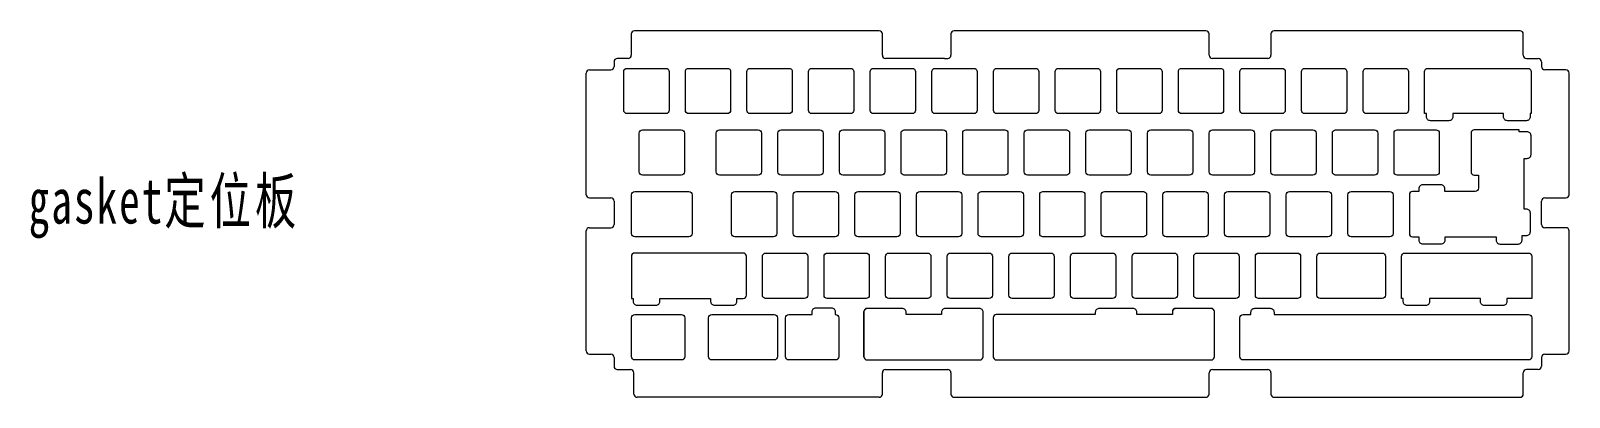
# Model space of a CAD drawing. Header units: millimetres. Extents: x -170 to 305, y 17 to 130.
import ezdxf

# ---------------------------------------------------------------- set-up
doc = ezdxf.new("R2010")
doc.units = ezdxf.units.MM
doc.layers.add('尺寸线层', color=3, linetype='Continuous', lineweight=18)
doc.layers.add('细实线层', color=7, linetype='Continuous', lineweight=18)
doc.styles.add('标准', font='', dxfattribs={"width": 0.667})
doc.styles.get('标准').set_extended_font_data('宋体')

msp = doc.modelspace()

# ---------------------------------------------------------------- linework, layer by layer
at = {"layer": '细实线层'}
for p, q in [((15.28, 129.47), (15.28, 122.88)), ((91.89, 130.47), (16.28, 130.47)), ((92.89, 122.88), (92.89, 129.47)), ((114.1, 129.47), (114.1, 122.88)), ((192.93, 130.47), (115.1, 130.47)), ((193.93, 122.88), (193.93, 129.47)), ((213.02, 129.47), (213.02, 122.88)), ((290.04, 130.47), (214.02, 130.47)), ((291.04, 122.88), (291.04, 129.47)), ((9.95, 120.88), (9.95, 119.39)), ((14.28, 121.88), (10.95, 121.88)), ((94.89, 121.88), (93.89, 121.88)), ((112.1, 121.88), (113.1, 121.88)), ((212.02, 121.88), (194.93, 121.88)), ((292.04, 121.88), (295.65, 121.88)), ((296.65, 120.88), (296.65, 119.39)), ((1.36, 79.76), (1.36, 117.39)), ((2.36, 118.39), (8.95, 118.39)), ((2.36, 118.39), (8.95, 118.39)), ((304.24, 118.39), (297.65, 118.39)), ((305.24, 79.76), (305.24, 117.39)), ((2.36, 78.76), (8.95, 78.76)), ((9.95, 77.76), (9.95, 70.54)), ((296.65, 70.54), (296.65, 77.76)), ((297.65, 78.76), (304.24, 78.76)), ((1.36, 31.41), (1.36, 68.54)), ((2.36, 69.54), (8.95, 69.54)), ((304.24, 69.54), (297.65, 69.54)), ((305.24, 31.41), (305.24, 68.54)), ((87.19, 29.64), (87.19, 43.58)), ((194.59, 44.58), (183.55, 44.58)), ((195.59, 29.64), (195.59, 43.58)), ((2.36, 30.41), (8.95, 30.41)), ((9.95, 29.41), (9.95, 26.68)), ((88.19, 28.64), (99.51, 28.64)), ((135.39, 28.64), (159.3, 28.64)), ((183.55, 28.64), (194.59, 28.64)), ((296.65, 29.41), (296.65, 26.68)), ((297.65, 30.41), (304.24, 30.41)), ((10.95, 25.68), (15.06, 25.68)), ((16.06, 18.09), (16.06, 24.68)), ((92.89, 18.09), (92.89, 24.68)), ((93.89, 25.68), (113.1, 25.68)), ((114.1, 24.68), (114.1, 18.09)), ((193.93, 18.09), (193.93, 24.68)), ((194.93, 25.68), (212.02, 25.68)), ((213.02, 24.68), (213.02, 18.09)), ((291.04, 18.09), (291.04, 24.68)), ((295.65, 25.68), (292.04, 25.68)), ((91.89, 17.09), (17.06, 17.09)), ((115.1, 17.09), (192.93, 17.09)), ((214.02, 17.09), (290.04, 17.09))]:
    msp.add_line(p, q, dxfattribs=at)
at = {"layer": '细实线层', "linetype": 'Continuous'}
msp.add_lwpolyline([(112.1, 121.88), (94.89, 121.88, -0.414214)], format="xyb", dxfattribs=at)
at = {"layer": '细实线层'}
for points in [[(26.95, 117.84), (26.95, 105.84, -0.414214), (25.95, 104.84), (13.95, 104.84, -0.414214), (12.95, 105.84), (12.95, 117.84, -0.414214), (13.95, 118.84), (25.95, 118.84, -0.414214)], [(46, 117.84), (46, 105.84, -0.414214), (45, 104.84), (33, 104.84, -0.414214), (32, 105.84), (32, 117.84, -0.414214), (33, 118.84), (45, 118.84, -0.414214)], [(65.05, 117.84), (65.05, 105.84, -0.414214), (64.05, 104.84), (52.05, 104.84, -0.414214), (51.05, 105.84), (51.05, 117.84, -0.414214), (52.05, 118.84), (64.05, 118.84, -0.414214)], [(84.1, 117.84), (84.1, 105.84, -0.414214), (83.1, 104.84), (71.1, 104.84, -0.414214), (70.1, 105.84), (70.1, 117.84, -0.414214), (71.1, 118.84), (83.1, 118.84, -0.414214)], [(103.15, 117.84), (103.15, 105.84, -0.414214), (102.15, 104.84), (90.15, 104.84, -0.414214), (89.15, 105.84), (89.15, 117.84, -0.414214), (90.15, 118.84), (102.15, 118.84, -0.414214)], [(122.2, 117.84), (122.2, 105.84, -0.414214), (121.2, 104.84), (109.2, 104.84, -0.414214), (108.2, 105.84), (108.2, 117.84, -0.414214), (109.2, 118.84), (121.2, 118.84, -0.414214)], [(141.25, 117.84), (141.25, 105.84, -0.414214), (140.25, 104.84), (128.25, 104.84, -0.414214), (127.25, 105.84), (127.25, 117.84, -0.414214), (128.25, 118.84), (140.25, 118.84, -0.414214)], [(160.3, 117.84), (160.3, 105.84, -0.414214), (159.3, 104.84), (147.3, 104.84, -0.414214), (146.3, 105.84), (146.3, 117.84, -0.414214), (147.3, 118.84), (159.3, 118.84, -0.414214)], [(179.35, 117.84), (179.35, 105.84, -0.414214), (178.35, 104.84), (166.35, 104.84, -0.414214), (165.35, 105.84), (165.35, 117.84, -0.414214), (166.35, 118.84), (178.35, 118.84, -0.414214)], [(198.4, 117.84), (198.4, 105.84, -0.414214), (197.4, 104.84), (185.4, 104.84, -0.414214), (184.4, 105.84), (184.4, 117.84, -0.414214), (185.4, 118.84), (197.4, 118.84, -0.414214)], [(217.45, 117.84), (217.45, 105.84, -0.414214), (216.45, 104.84), (204.45, 104.84, -0.414214), (203.45, 105.84), (203.45, 117.84, -0.414214), (204.45, 118.84), (216.45, 118.84, -0.414214)], [(236.5, 117.84), (236.5, 105.84, -0.414214), (235.5, 104.84), (223.5, 104.84, -0.414214), (222.5, 105.84), (222.5, 117.84, -0.414214), (223.5, 118.84), (235.5, 118.84, -0.414214)], [(255.55, 117.84), (255.55, 105.84, -0.414214), (254.55, 104.84), (242.55, 104.84, -0.414214), (241.55, 105.84), (241.55, 117.84, -0.414214), (242.55, 118.84), (254.55, 118.84, -0.414214)], [(284.93, 104.84), (269.27, 104.84), (269.27, 103.85, -0.414214), (268.07, 102.65), (262.32, 102.65, -0.414214), (261.12, 103.85), (261.12, 104.84), (260.53, 104.84), (260.53, 117.84, -0.414214), (261.53, 118.84), (292.43, 118.84, -0.414214), (293.43, 117.84), (293.43, 104.84), (293.18, 104.84), (293.18, 103.85, -0.414214), (291.98, 102.65), (286.13, 102.65, -0.414214), (284.93, 103.85)], [(31.71, 98.79), (31.71, 86.79, -0.414214), (30.71, 85.79), (18.71, 85.79, -0.414214), (17.71, 86.79), (17.71, 98.79, -0.414214), (18.71, 99.79), (30.71, 99.79, -0.414214)], [(55.53, 98.79), (55.53, 86.79, -0.414214), (54.53, 85.79), (42.53, 85.79, -0.414214), (41.53, 86.79), (41.53, 98.79, -0.414214), (42.53, 99.79), (54.53, 99.79, -0.414214)], [(74.58, 98.79), (74.58, 86.79, -0.414214), (73.58, 85.79), (61.58, 85.79, -0.414214), (60.58, 86.79), (60.58, 98.79, -0.414214), (61.58, 99.79), (73.58, 99.79, -0.414214)], [(93.63, 98.79), (93.63, 86.79, -0.414214), (92.63, 85.79), (80.63, 85.79, -0.414214), (79.63, 86.79), (79.63, 98.79, -0.414214), (80.63, 99.79), (92.63, 99.79, -0.414214)], [(112.68, 98.79), (112.68, 86.79, -0.414214), (111.68, 85.79), (99.68, 85.79, -0.414214), (98.68, 86.79), (98.68, 98.79, -0.414214), (99.68, 99.79), (111.68, 99.79, -0.414214)], [(131.73, 98.79), (131.73, 86.79, -0.414214), (130.73, 85.79), (118.73, 85.79, -0.414214), (117.73, 86.79), (117.73, 98.79, -0.414214), (118.73, 99.79), (130.73, 99.79, -0.414214)], [(150.78, 98.79), (150.78, 86.79, -0.414214), (149.78, 85.79), (137.78, 85.79, -0.414214), (136.78, 86.79), (136.78, 98.79, -0.414214), (137.78, 99.79), (149.78, 99.79, -0.414214)], [(169.83, 98.79), (169.83, 86.79, -0.414214), (168.83, 85.79), (156.83, 85.79, -0.414214), (155.83, 86.79), (155.83, 98.79, -0.414214), (156.83, 99.79), (168.83, 99.79, -0.414214)], [(188.88, 98.79), (188.88, 86.79, -0.414214), (187.88, 85.79), (175.88, 85.79, -0.414214), (174.88, 86.79), (174.88, 98.79, -0.414214), (175.88, 99.79), (187.88, 99.79, -0.414214)], [(207.93, 98.79), (207.93, 86.79, -0.414214), (206.93, 85.79), (194.93, 85.79, -0.414214), (193.93, 86.79), (193.93, 98.79, -0.414214), (194.93, 99.79), (206.93, 99.79, -0.414214)], [(226.98, 98.79), (226.98, 86.79, -0.414214), (225.98, 85.79), (213.98, 85.79, -0.414214), (212.98, 86.79), (212.98, 98.79, -0.414214), (213.98, 99.79), (225.98, 99.79, -0.414214)], [(246.03, 98.79), (246.03, 86.79, -0.414214), (245.03, 85.79), (233.03, 85.79, -0.414214), (232.03, 86.79), (232.03, 98.79, -0.414214), (233.03, 99.79), (245.03, 99.79, -0.414214)], [(265.08, 98.79), (265.08, 86.79, -0.414214), (264.08, 85.79), (252.08, 85.79, -0.414214), (251.08, 86.79), (251.08, 98.79, -0.414214), (252.08, 99.79), (264.08, 99.79, -0.414214)], [(266.81, 80.74), (266.81, 81.58, 0.414214), (265.61, 82.78), (259.94, 82.78, 0.414214), (258.74, 81.58), (258.74, 80.74), (256.81, 80.74, 0.414214), (255.81, 79.74), (255.81, 67.74, 0.414214), (256.81, 66.74), (258.74, 66.74), (258.74, 65.73, 0.414214), (259.94, 64.53), (265.67, 64.53, 0.414214), (266.87, 65.73), (266.87, 66.74), (282.65, 66.74), (282.65, 65.7, 0.414214), (283.85, 64.5), (289.44, 64.5, 0.414214), (290.64, 65.7), (290.64, 67.12), (292.03, 67.12, 0.414214), (293.23, 68.32), (293.23, 74.08, 0.414214), (292.03, 75.28), (291.32, 75.28), (291.32, 90.98), (292.23, 90.98, 0.414214), (293.43, 92.18), (293.43, 97.99, 0.414214), (292.23, 99.19), (289.79, 99.19), (289.79, 99.79), (275.89, 99.79, 0.414214), (274.89, 98.79), (274.89, 86.79, 0.414214), (275.89, 85.79), (277.19, 85.79), (277.19, 81.74, -0.414214), (276.19, 80.74)], [(34.09, 79.74), (34.09, 67.74, -0.414214), (33.09, 66.74), (16.37, 66.74, -0.414214), (15.37, 67.74), (15.37, 79.74, -0.414214), (16.37, 80.74), (33.09, 80.74, -0.414214)], [(60.29, 79.74), (60.29, 67.74, -0.414214), (59.29, 66.74), (47.29, 66.74, -0.414214), (46.29, 67.74), (46.29, 79.74, -0.414214), (47.29, 80.74), (59.29, 80.74, -0.414214)], [(79.34, 79.74), (79.34, 67.74, -0.414214), (78.34, 66.74), (66.34, 66.74, -0.414214), (65.34, 67.74), (65.34, 79.74, -0.414214), (66.34, 80.74), (78.34, 80.74, -0.414214)], [(98.39, 79.74), (98.39, 67.74, -0.414214), (97.39, 66.74), (85.39, 66.74, -0.414214), (84.39, 67.74), (84.39, 79.74, -0.414214), (85.39, 80.74), (97.39, 80.74, -0.414214)], [(117.44, 79.74), (117.44, 67.74, -0.414214), (116.44, 66.74), (104.44, 66.74, -0.414214), (103.44, 67.74), (103.44, 79.74, -0.414214), (104.44, 80.74), (116.44, 80.74, -0.414214)], [(136.49, 79.74), (136.49, 67.74, -0.414214), (135.49, 66.74), (123.49, 66.74, -0.414214), (122.49, 67.74), (122.49, 79.74, -0.414214), (123.49, 80.74), (135.49, 80.74, -0.414214)], [(155.54, 79.74), (155.54, 67.74, -0.414214), (154.54, 66.74), (142.54, 66.74, -0.414214), (141.54, 67.74), (141.54, 79.74, -0.414214), (142.54, 80.74), (154.54, 80.74, -0.414214)], [(174.59, 79.74), (174.59, 67.74, -0.414214), (173.59, 66.74), (161.59, 66.74, -0.414214), (160.59, 67.74), (160.59, 79.74, -0.414214), (161.59, 80.74), (173.59, 80.74, -0.414214)], [(193.64, 79.74), (193.64, 67.74, -0.414214), (192.64, 66.74), (180.64, 66.74, -0.414214), (179.64, 67.74), (179.64, 79.74, -0.414214), (180.64, 80.74), (192.64, 80.74, -0.414214)], [(212.69, 79.74), (212.69, 67.74, -0.414214), (211.69, 66.74), (199.69, 66.74, -0.414214), (198.69, 67.74), (198.69, 79.74, -0.414214), (199.69, 80.74), (211.69, 80.74, -0.414214)], [(231.74, 79.74), (231.74, 67.74, -0.414214), (230.74, 66.74), (218.74, 66.74, -0.414214), (217.74, 67.74), (217.74, 79.74, -0.414214), (218.74, 80.74), (230.74, 80.74, -0.414214)], [(250.79, 79.74), (250.79, 67.74, -0.414214), (249.79, 66.74), (237.79, 66.74, -0.414214), (236.79, 67.74), (236.79, 79.74, -0.414214), (237.79, 80.74), (249.79, 80.74, -0.414214)], [(39.81, 47.69), (39.81, 46.75, 0.414214), (41.01, 45.55), (46.72, 45.55, 0.414214), (47.92, 46.75), (47.92, 47.69), (49.89, 47.69, 0.414214), (50.89, 48.69), (50.89, 60.69, 0.414214), (49.89, 61.69), (16.3, 61.69, 0.414214), (15.3, 60.69), (15.3, 47.69), (15.87, 47.69), (15.87, 46.75, 0.414214), (17.07, 45.55), (22.93, 45.55, 0.414214), (24.13, 46.75), (24.13, 47.69)], [(69.81, 60.69), (69.81, 48.69, -0.414214), (68.81, 47.69), (56.81, 47.69, -0.414214), (55.81, 48.69), (55.81, 60.69, -0.414214), (56.81, 61.69), (68.81, 61.69, -0.414214)], [(88.86, 60.69), (88.86, 48.69, -0.414214), (87.86, 47.69), (75.86, 47.69, -0.414214), (74.86, 48.69), (74.86, 60.69, -0.414214), (75.86, 61.69), (87.86, 61.69, -0.414214)], [(107.91, 60.69), (107.91, 48.69, -0.414214), (106.91, 47.69), (94.91, 47.69, -0.414214), (93.91, 48.69), (93.91, 60.69, -0.414214), (94.91, 61.69), (106.91, 61.69, -0.414214)], [(126.96, 60.69), (126.96, 48.69, -0.414214), (125.96, 47.69), (113.96, 47.69, -0.414214), (112.96, 48.69), (112.96, 60.69, -0.414214), (113.96, 61.69), (125.96, 61.69, -0.414214)], [(146.01, 60.69), (146.01, 48.69, -0.414214), (145.01, 47.69), (133.01, 47.69, -0.414214), (132.01, 48.69), (132.01, 60.69, -0.414214), (133.01, 61.69), (145.01, 61.69, -0.414214)], [(165.06, 60.69), (165.06, 48.69, -0.414214), (164.06, 47.69), (152.06, 47.69, -0.414214), (151.06, 48.69), (151.06, 60.69, -0.414214), (152.06, 61.69), (164.06, 61.69, -0.414214)], [(184.11, 60.69), (184.11, 48.69, -0.414214), (183.11, 47.69), (171.11, 47.69, -0.414214), (170.11, 48.69), (170.11, 60.69, -0.414214), (171.11, 61.69), (183.11, 61.69, -0.414214)], [(203.16, 60.69), (203.16, 48.69, -0.414214), (202.16, 47.69), (190.16, 47.69, -0.414214), (189.16, 48.69), (189.16, 60.69, -0.414214), (190.16, 61.69), (202.16, 61.69, -0.414214)], [(222.21, 60.69), (222.21, 48.69, -0.414214), (221.21, 47.69), (209.21, 47.69, -0.414214), (208.21, 48.69), (208.21, 60.69, -0.414214), (209.21, 61.69), (221.21, 61.69, -0.414214)], [(248.41, 60.69), (248.41, 48.69, -0.414214), (247.41, 47.69), (228.23, 47.69, -0.414214), (227.23, 48.69), (227.23, 60.69, -0.414214), (228.23, 61.69), (247.41, 61.69, -0.414214)], [(285.96, 47.69), (285.96, 46.65, -0.414214), (284.76, 45.45), (279.03, 45.45, -0.414214), (277.83, 46.65), (277.83, 47.69), (262.06, 47.69), (262.06, 46.65, -0.414214), (260.86, 45.45), (255.14, 45.45, -0.414214), (253.94, 46.65), (253.94, 47.69), (253.39, 47.69), (253.39, 60.69, -0.414214), (254.39, 61.69), (292.65, 61.69, -0.414214), (293.65, 60.69), (293.65, 47.69)], [(71.17, 42.64), (71.17, 43.55, -0.414214), (72.37, 44.75), (77.12, 44.75, -0.414214), (78.32, 43.55), (78.32, 42.64), (78.42, 42.64, -0.414214), (79.42, 41.64), (79.42, 29.64, -0.414214), (78.42, 28.64), (63.96, 28.64, -0.414214), (62.96, 29.64), (62.96, 41.64, -0.414214), (63.96, 42.64)], [(122.88, 44.58), (112.36, 44.58, 0.414214), (111.16, 43.38), (111.16, 42.64), (100.24, 42.64), (100.24, 43.38, 0.414214), (99.04, 44.58), (88.39, 44.58, 0.414214), (87.19, 43.38), (87.19, 29.64, 0.414214), (88.19, 28.64), (123.08, 28.64, 0.414214), (124.08, 29.64), (124.08, 43.38, 0.414214)], [(182.55, 42.64), (171.59, 42.64), (171.59, 43.38, 0.414214), (170.39, 44.58), (159.92, 44.58, 0.414214), (158.72, 43.38), (158.72, 42.64), (128.13, 42.64, 0.414214), (127.13, 41.64), (127.13, 29.64, 0.414214), (128.13, 28.64), (194.59, 28.64, 0.414214), (195.59, 29.64), (195.59, 43.38, 0.414214), (194.39, 44.58), (183.75, 44.58, 0.414214), (182.55, 43.38)], [(206.84, 42.64), (206.84, 43.42, -0.414214), (208.04, 44.62), (212.78, 44.62, -0.414214), (213.98, 43.42), (213.98, 42.64), (292.65, 42.64, -0.414214), (293.65, 41.64), (293.65, 29.64, -0.414214), (292.65, 28.64), (204.45, 28.64, -0.414214), (203.45, 29.64), (203.45, 41.64, -0.414214), (204.45, 42.64)], [(31.85, 41.64), (31.85, 29.64, -0.414214), (30.85, 28.64), (16.33, 28.64, -0.414214), (15.33, 29.64), (15.33, 41.64, -0.414214), (16.33, 42.64), (30.85, 42.64, -0.414214)], [(60.48, 41.64), (60.48, 29.64, -0.414214), (59.48, 28.64), (40.14, 28.64, -0.414214), (39.14, 29.64), (39.14, 41.64, -0.414214), (40.14, 42.64), (59.48, 42.64, -0.414214)]]:
    msp.add_lwpolyline(points, format="xyb", close=True, dxfattribs=at)
for centre, start, end in [((16.28, 129.47), 90, 180), ((91.89, 129.47), 0, 90), ((115.1, 129.47), 90, 180), ((192.93, 129.47), 0, 90), ((214.02, 129.47), 90, 180), ((290.04, 129.47), 0, 90), ((8.95, 119.39), 270, 0), ((10.95, 120.88), 90, 180), ((14.28, 122.88), 270, 0), ((93.89, 122.88), 180, 270), ((113.1, 122.88), 270, 0), ((194.93, 122.88), 180, 270), ((212.02, 122.88), 270, 0), ((292.04, 122.88), 180, 270), ((295.65, 120.88), 0, 90), ((297.65, 119.39), 180, 270), ((2.36, 117.39), 90, 180), ((304.24, 117.39), 0, 90), ((2.36, 79.76), 180, 270), ((8.95, 77.76), 0, 90), ((297.65, 77.76), 90, 180), ((304.24, 79.76), 270, 360), ((2.36, 68.54), 90, 180), ((8.95, 70.54), 270, 360), ((297.65, 70.54), 180, 270), ((304.24, 68.54), 0, 90), ((88.19, 43.58), 90, 180), ((183.55, 43.58), 90, 180), ((194.59, 43.58), 0, 90), ((2.36, 31.41), 180, 270), ((8.95, 29.41), 360, 90), ((194.59, 29.64), 270, 360), ((297.65, 29.41), 90, 180), ((304.24, 31.41), 270, 0), ((10.95, 26.68), 180, 270), ((15.06, 24.68), 0, 90), ((93.89, 24.68), 90, 180), ((113.1, 24.68), 0, 90), ((194.93, 24.68), 90, 180), ((212.02, 24.68), 0, 90), ((292.04, 24.68), 90, 180), ((295.65, 26.68), 270, 0), ((17.06, 18.09), 180, 270), ((91.89, 18.09), 270, 360), ((115.1, 18.09), 180, 270), ((192.93, 18.09), 270, 0), ((214.02, 18.09), 180, 270), ((290.04, 18.09), 270, 0)]:
    msp.add_arc(centre, 1, start, end, dxfattribs=at)

# ---------------------------------------------------------------- texts
at = {"layer": '尺寸线层', "insert": (-171, 84.84), "char_height": 14, "width": 199.0746, "attachment_point": 1, "line_spacing_factor": 1.15057, "style": '标准'}
msp.add_mtext('\\T1.1;gasket定位板', dxfattribs=at)

doc.saveas('drawing.dxf')
